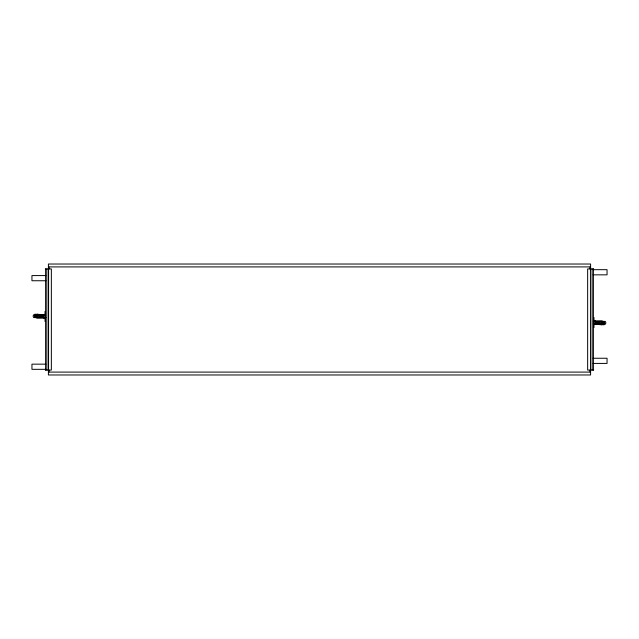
<?xml version="1.0" encoding="UTF-8"?>
<svg xmlns="http://www.w3.org/2000/svg" width="639" height="639" viewBox="0 0 639 639"><rect width="100%" height="100%" fill="white"/><g stroke="black" fill="none" stroke-linecap="round" stroke-linejoin="round"><path stroke-width="0.96" d="M35.257 315.147L34.282 315.69L34.825 317.024L43.771 316.96M603.743 323.853L604.718 323.31L604.174 321.976L595.229 322.04M45.696 317.751L44.834 317.751L43.787 316.457L44.834 315.155L45.696 315.155M593.304 321.249L594.166 321.249L595.213 322.543L594.166 323.845L593.304 323.845M43.835 317.918L33.667 317.559L33.14 316.425L33.404 315.067L34.945 314.204L43.923 314.891L37.222 314.204L35.528 315.043L35.241 316.409L35.864 317.591L37.166 318.054L43.42 317.751L43.372 316.792L37.31 317.088L36.247 316.265L37.397 315.187L43.803 315.81L36.631 315.259M602.369 323.741L595.197 323.158L601.603 323.813L602.753 322.735L601.69 321.912L595.628 322.208L595.58 321.249L601.834 320.946L603.136 321.409L603.759 322.591L603.472 323.957L601.778 324.796L595.045 324.133L604.055 324.796L605.596 323.933L605.86 322.575L605.333 321.441L595.165 321.082M48.404 266.902L590.596 266.902M45.345 268.931L51.352 268.931L51.352 370.069L45.345 370.069M593.655 268.931L587.648 268.931L587.648 370.069L593.655 370.069M593.12 269.674L607.05 269.674L607.05 274.842L593.12 274.842M45.88 275.577L31.95 275.577L31.95 280.745L45.88 280.745M593.12 358.255L607.05 358.255L607.05 363.423L593.12 363.423M45.88 364.158L31.95 364.158L31.95 369.326L45.88 369.326M48.404 372.098L590.596 372.098M595.58 321.249L595.628 322.208M43.412 317.703L43.372 316.792M593.966 317.471L593.966 320.067C596.307 321.058 596.307 324.037 593.966 325.019L593.966 327.623M593.399 268.931L593.399 370.069M592.105 268.931L592.145 370.069M590.596 269.674L590.596 264.027L48.404 264.027L48.404 269.674M590.596 369.326L590.596 374.973L48.404 374.973L48.404 369.326M590.444 268.931L590.484 370.069M590.045 266.95L590.045 268.931M590.045 370.069L590.045 372.05M48.955 266.95L48.955 268.931M48.955 370.069L48.955 372.05M46.855 268.931L46.895 370.069M45.601 268.931L45.601 370.069M45.034 311.377L45.034 313.981C42.693 314.963 42.693 317.942 45.034 318.933L45.034 321.529M45.744 317.359L44.898 317.855L44.77 317.263L45.744 317.359M593.495 321.09L593.711 322.048L594.23 321.736L593.495 321.09M48.556 370.069L48.556 268.931L48.516 370.069"/></g></svg>
